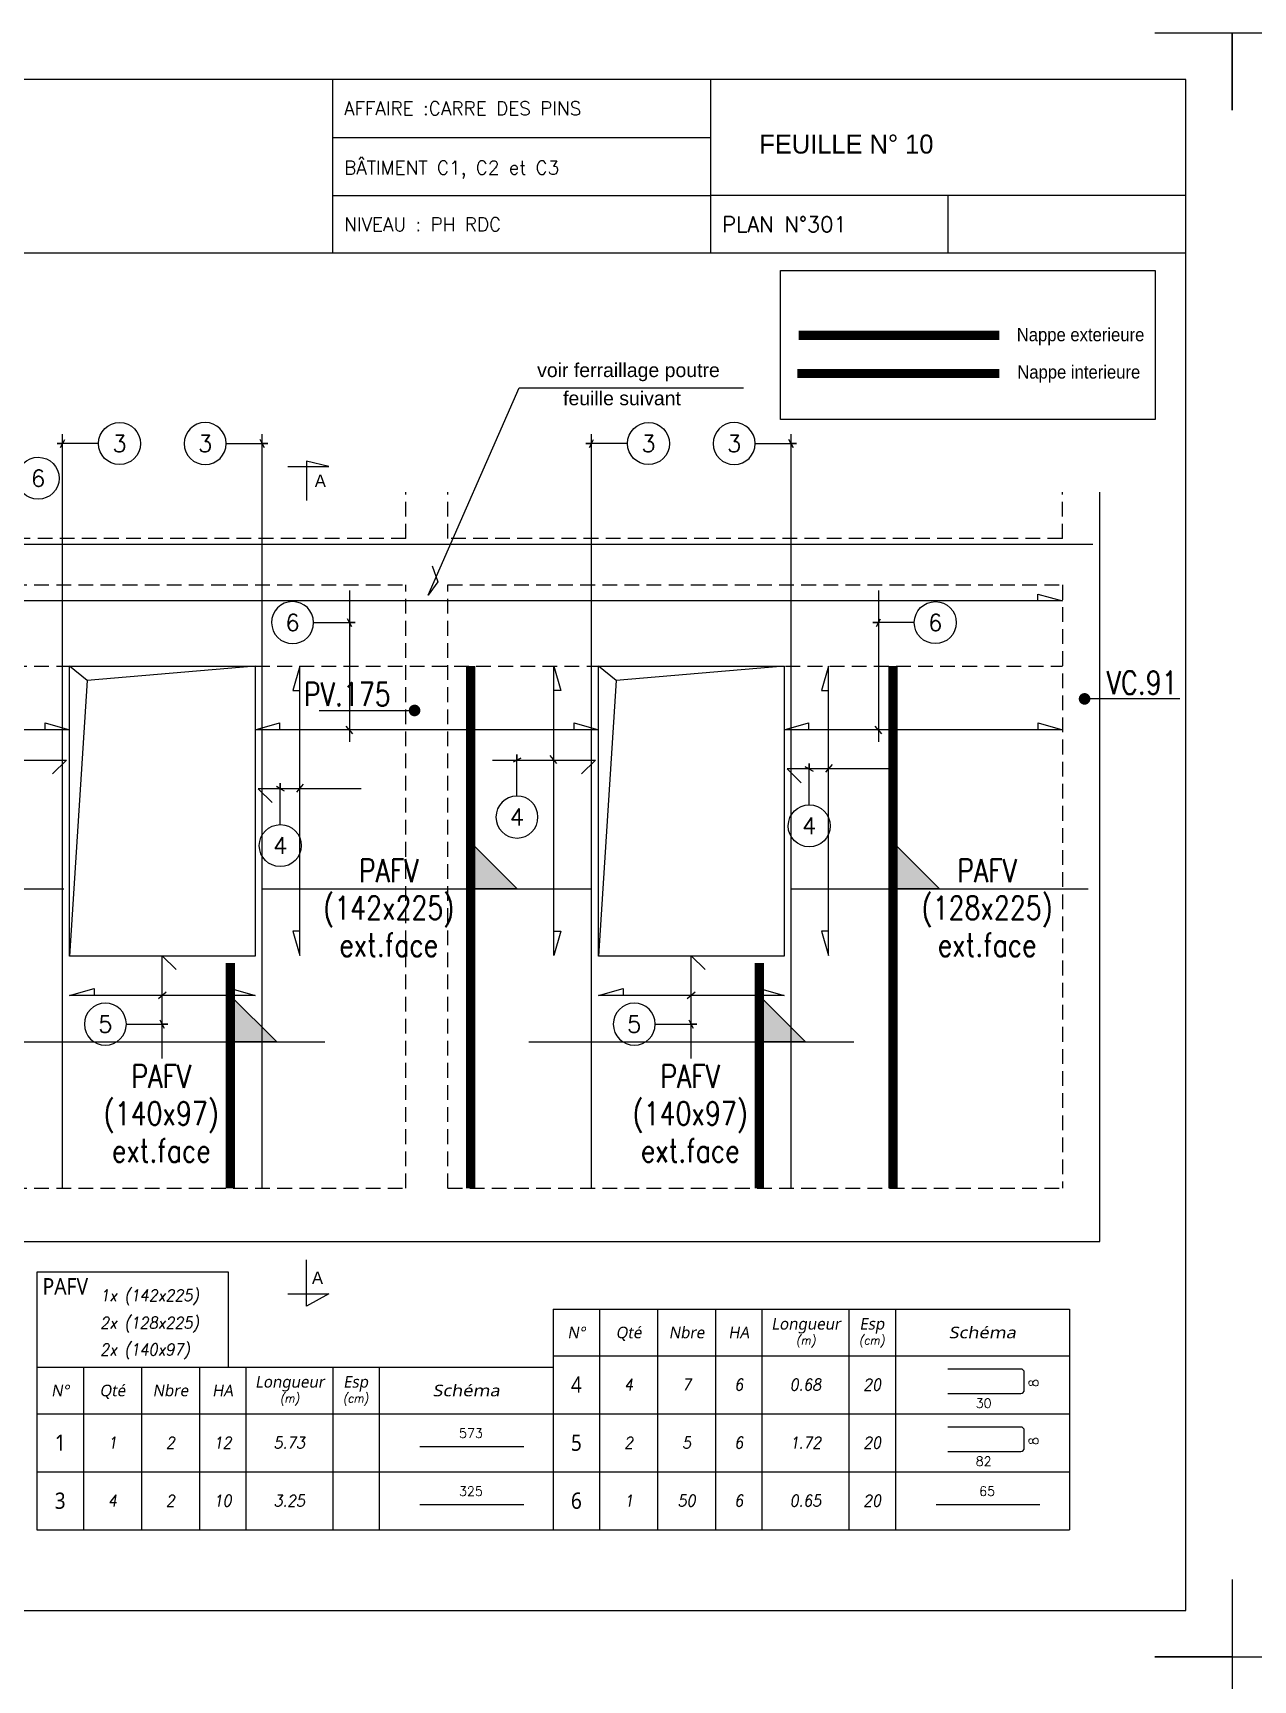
# Model space of a CAD drawing. Header units: metres. Extents: x -5618 to 118954, y -306 to 4637.
# Drawn here: x 3359 to 3885, y 884 to 1594 of the extents above; entities that cross this region are included whole.
import ezdxf
from ezdxf.enums import TextEntityAlignment as Align

# ---------------------------------------------------------------- set-up
doc = ezdxf.new("R2010")
doc.units = ezdxf.units.M
doc.linetypes.add('CACHE', pattern=[9.524999999999999, 6.35, -3.175])
for name, color, linetype in [('COTATION', 1, 'Continuous'), ('GO-CARTOUCHE', 7, 'Continuous'), ('GO-FER-HA', 140, 'Continuous'), ('GO-TEXTE', 9, 'Continuous'), ('GO-TEXTE-FER', 3, 'Continuous'), ('STR_TS', 22, 'Continuous'), ('STR_TS_TXT', 7, 'Continuous'), ('STR_VOI-POT', 6, 'Continuous')]:
    doc.layers.add(name, color=color, linetype=linetype)
doc.layers.add('Kofragna_forma', color=7, linetype='Continuous', lineweight=70)
doc.styles.add('ARIAL', font='ARIAL.TTF')
doc.styles.add('Lucida', font='LSANSI.TTF')
doc.styles.add('schéma', font='simplex.shx')
doc.styles.add('Tableau', font='romans.shx', dxfattribs={"width": 0.9, "oblique": 10})
doc.styles.add('Tableau2', font='trebuc.TTF', dxfattribs={"width": 0.9, "oblique": 10})
doc.styles.add('TEXTE', font='romans.shx')
doc.styles.add('TEXTE TS', font='romans.shx', dxfattribs={"width": 0.7, "oblique": 15})
doc.styles.add('TEXTEBA', font='ARIAL.TTF')

# ---------------------------------------------------------------- blocks, each defined once
blk = doc.blocks.new('ime')
at = {"layer": 'COTATION', "const_width": 2.5}
blk.add_lwpolyline([(1.25, 0, -1), (-1.25, 0, -1)], format="xyb", close=True, dxfattribs=at)
at = {"layer": 'COTATION'}
blk.add_lwpolyline([(41.09158464876236, 0), (0, 0)], dxfattribs=at)
at = {"layer": 'COTATION', "color": 7, "style": 'TEXTE TS', "width": 0.8}
blk.add_attdef('NAME', (9.079526555316988, 2), '', height=10, dxfattribs=at)
blk = doc.blocks.new('A$C6F247267')
blk.add_hatch(color=256).paths.add_polyline_path([(5.684341886080801e-14, -0.1999999999999886), (-0.1999999999999886, 0), (5.684341886080801e-14, 0)])
blk.add_lwpolyline([(-0.1999999999999886, 0), (5.684341886080801e-14, 0), (5.684341886080801e-14, -0.1999999999999886), (-0.1999999999999886, 0)])
blk = doc.blocks.new('mrega')
at = {"layer": 'STR_TS_TXT', "style": 'TEXTE TS', "width": 0.8}
for tag, p in [('ST10', (14.47619047619082, 0)), ('DIM', (14.47619047619082, -16)), ('NOTE', (14.47619047619082, -32))]:
    blk.add_attdef(tag, text='', height=10, dxfattribs=at).set_placement(p, align=Align.CENTER)
blk = doc.blocks.new('U')
at = {"layer": 'GO-TEXTE-FER'}
for p, q in [((0, 0), (0, -1)), ((0, 0), (8.900000000000002, 0)), ((0.8000000000000007, 0), (0.8000000000000007, -1)), ((1.800000000000001, 0), (1.800000000000001, -1)), ((2.800000000000001, 0), (2.800000000000001, -1)), ((3.600000000000001, 0), (3.600000000000001, -1)), ((5.100000000000001, 0), (5.100000000000001, -1)), ((5.900000000000002, 0), (5.900000000000002, -1)), ((8.900000000000002, 0), (8.900000000000002, -1)), ((0, -1), (8.900000000000002, -1))]:
    blk.add_line(p, q, dxfattribs=at)
at = {"layer": 'GO-TEXTE-FER', "color": 1}
blk.add_lwpolyline([(6.803314236992733, -0.6501039319644448), (8.063314236992696, -0.6501039319645301, 0.414213562373095), (8.123314236992684, -0.5901039319644994), (8.123314236992641, -0.2901039319645164, 0.4142135623730951), (8.063314236992653, -0.2301039319644858), (6.803314236992733, -0.2301039319644858)], format="xyb", dxfattribs=at)
at = {"layer": 'GO-TEXTE-FER', "color": 1, "style": 'Tableau'}
blk.add_attdef('Largeur', text='', height=0.16, rotation=90, dxfattribs=at).set_placement((8.284040132140975, -0.4721743387249857), align=Align.MIDDLE_CENTER)
at = {"layer": 'GO-TEXTE-FER', "style": 'Tableau2', "width": 0.9}
blk.add_attdef('NUMERO', text='', height=0.28, dxfattribs=at).set_placement((0.4000000000000021, -0.5), align=Align.MIDDLE_CENTER)
at = {"layer": 'GO-TEXTE-FER', "style": 'Tableau', "oblique": 10, "width": 0.9}
for tag, p in [('QUANTITE', (1.300000000000001, -0.5)), ('NOMBRE', (2.300000000000001, -0.5)), ('NUANCE', (3.200000000000003, -0.5)), ('LONGUEUR', (4.350000000000001, -0.5)), ('ESPACEMENTS', (5.5, -0.5))]:
    blk.add_attdef(tag, text='', height=0.2, dxfattribs=at).set_placement(p, align=Align.MIDDLE_CENTER)
at = {"layer": 'GO-TEXTE-FER', "color": 1, "style": 'Tableau'}
blk.add_attdef('Longueur', text='', height=0.16, dxfattribs=at).set_placement((7.421867254534655, -0.819129785683189), align=Align.MIDDLE_CENTER)
blk = doc.blocks.new('Désignation')
at = {"layer": 'GO-TEXTE-FER'}
for p, q in [((0, 0.7999999999999998), (8.900000000000002, 0.7999999999999998)), ((0, 0.7999999999999998), (0, 0)), ((0.8000000000000007, 0.7999999999999998), (0.8000000000000007, 0)), ((1.800000000000001, 0.7999999999999998), (1.800000000000001, 0)), ((2.800000000000001, 0.7999999999999998), (2.800000000000001, 0)), ((3.600000000000001, 0.7999999999999998), (3.600000000000001, 0)), ((5.100000000000001, 0.7999999999999998), (5.100000000000001, 0)), ((5.900000000000002, 0.7999999999999998), (5.900000000000002, 0)), ((8.900000000000002, 0.7999999999999998), (8.900000000000002, 0)), ((0, 0), (8.900000000000002, 0))]:
    blk.add_line(p, q, dxfattribs=at)
at = {"layer": 'GO-TEXTE-FER', "style": 'Tableau2', "oblique": 10}
for s, p in [('Longueur', (4.356051620639308, 0.5496028384462006)), ('Esp', (5.494334133658599, 0.5496028384462006)), ('N°', (0.4000000000000004, 0.3999999999999995)), ('Qté', (1.300000000000001, 0.3999999999999995)), ('Nbre', (2.300000000000001, 0.3999999999999995)), ('HA', (3.200000000000001, 0.3999999999999995))]:
    blk.add_text(s, height=0.2, dxfattribs=at).set_placement(p, align=Align.MIDDLE_CENTER)
at = {"layer": 'GO-TEXTE-FER', "color": 7, "style": 'Tableau', "oblique": 10, "width": 0.9}
for s, p in [('(m)', (4.356051620639308, 0.2654942762949544)), ('(cm)', (5.494334133658599, 0.2654942762949544))]:
    blk.add_text(s, height=0.15, dxfattribs=at).set_placement(p, align=Align.MIDDLE_CENTER)
at = {"layer": 'GO-TEXTE-FER', "style": 'Tableau2', "oblique": 10, "width": 1.2}
blk.add_text('Schéma', height=0.2, dxfattribs=at).set_placement((7.400000000000002, 0.3999999999999995), align=Align.MIDDLE_CENTER)
blk = doc.blocks.new('Barre libre')
at = {"layer": 'GO-TEXTE-FER'}
for p, q in [((0, 0), (0, -1)), ((0, 0), (8.900000000000002, 0)), ((0.8000000000000007, 0), (0.8000000000000007, -1)), ((1.800000000000001, 0), (1.800000000000001, -1)), ((2.800000000000001, 0), (2.800000000000001, -1)), ((3.600000000000001, 0), (3.600000000000001, -1)), ((5.100000000000001, 0), (5.100000000000001, -1)), ((5.900000000000002, 0), (5.900000000000002, -1)), ((8.900000000000002, 0), (8.900000000000002, -1)), ((0, -1), (8.900000000000002, -1))]:
    blk.add_line(p, q, dxfattribs=at)
at = {"layer": 'GO-TEXTE-FER', "color": 1}
blk.add_line((6.602571662135945, -0.562752053263365), (8.393530367494153, -0.562752053263365), dxfattribs=at)
at = {"layer": 'GO-TEXTE-FER', "color": 1, "style": 'Tableau'}
blk.add_attdef('Longueur', text='', height=0.16, dxfattribs=at).set_placement((7.481415956780632, -0.3359449369562739), align=Align.MIDDLE_CENTER)
at = {"layer": 'GO-TEXTE-FER', "style": 'Tableau2', "width": 0.9}
blk.add_attdef('NUMERO', text='', height=0.28, dxfattribs=at).set_placement((0.4000000000000021, -0.5), align=Align.MIDDLE_CENTER)
at = {"layer": 'GO-TEXTE-FER', "style": 'Tableau', "oblique": 10, "width": 0.9}
for tag, p in [('QUANTITE', (1.300000000000001, -0.5)), ('NOMBRE', (2.300000000000001, -0.5)), ('NUANCE', (3.200000000000003, -0.5)), ('LONGUEUR', (4.350000000000001, -0.5)), ('ESPACEMENTS', (5.5, -0.5))]:
    blk.add_attdef(tag, text='', height=0.2, dxfattribs=at).set_placement(p, align=Align.MIDDLE_CENTER)

msp = doc.modelspace()

# ---------------------------------------------------------------- linework, layer by layer
for p, q in [((3488.10197792357, 1573.71202237112), (3488.10197792357, 1498.770779128182)), ((3651.071935249032, 1573.739448331525), (3651.071935249032, 1498.770779128182)), ((3488.101977923803, 1548.714522370832), (3651.071935249265, 1548.714522370832)), ((3488.101977923803, 1523.717022370892), (3651.071935249265, 1523.717022370892)), ((3651.071935249032, 1523.744448331413), (3855.924186177557, 1523.744448331413)), ((3753.408434414543, 1523.744448331413), (3753.408434414543, 1498.770779128182))]:
    msp.add_line(p, q)
for points in [[(3842.592186177853, 1593.710022370676), (3875.922186177695, 1593.710022341339), (3875.922186177695, 1560.380022341149)], [(3875.922186177695, 1560.380022370951), (3875.922186177695, 1593.710022370676), (3909.25218617777, 1593.710022370676)], [(3855.924186177557, 1498.770779128182), (2906.019186177762, 1498.770779128182)], [(3875.922186177695, 927.1100223412463), (3875.922186177695, 893.7800223710906), (3842.592186177853, 893.7800223710906)], [(3875.922186177695, 927.1100223710487), (3875.922186177695, 893.7800223710906), (3909.25218617777, 893.7800223710906)], [(3842.592186177853, 893.7800223710906), (3875.922186177695, 893.7800223417539), (3875.922186177695, 860.450022341563)]]:
    msp.add_lwpolyline(points)
msp.add_lwpolyline([(2906.019186177762, 1573.71202237112), (2906.019186177762, 913.7780223709956), (3855.924186177557, 913.7780223709956), (3855.924186177557, 1573.71202237112)], close=True)
at = {"layer": 'COTATION'}
for p, q in [((3496.899609469838, 1291.621960030623, 93.84408971273376), (3493.948915756511, 1294.977077083751, 93.84408971273376)), ((3724.899609469838, 1291.621960030623, 93.84408971273376), (3721.948915756511, 1294.977077083751, 93.84408971273376)), ((3584.834189520607, 1278.865318388501, 375.3763588509339), (3581.88349580728, 1282.220435441629, 375.3763588509339)), ((3700.700547712226, 1275.052630040734, 375.3763588509339), (3703.651241425552, 1278.407747093862, 375.3763588509339)), ((3472.700547712226, 1266.535471112406, 375.3763588509339), (3475.651241425552, 1269.890588165535, 375.3763588509339)), ((3416.393820326222, 1180.300706247192, 375.3763588509339), (3413.038703273094, 1177.350012533865, 375.3763588509339)), ((3644.393820326222, 1180.300706247192, 375.3763588509339), (3641.038703273094, 1177.350012533865, 375.3763588509339))]:
    msp.add_line(p, q, dxfattribs=at)
for points, elevation in [([(3792.161033942572, 1348.887883353315), (3792.161033942572, 1351.887877083055), (3802.718681899661, 1348.887883353315), (3254.767368616417, 1348.887883353316), (3265.325016573476, 1351.887877083056), (3265.325016573476, 1348.887883353316)], 187.6881794254669), ([(3473.95735510825, 1206.624122580892), (3470.957361378511, 1206.624122580892), (3473.95735510825, 1196.066474623804), (3473.957355108258, 1320.787650645252), (3470.957361378518, 1310.230002688193), (3473.957355108258, 1310.230002688193)], 281.5322691382004), ([(3583.577382124582, 1206.624122580892), (3586.577375854322, 1206.624122580892), (3583.577382124582, 1196.066474623804), (3583.577382124575, 1320.787650645252), (3586.577375854315, 1310.230002688193), (3583.577382124575, 1310.230002688193)], 281.5322691382004), ([(3701.95735510825, 1206.624122580892), (3698.957361378511, 1206.624122580892), (3701.95735510825, 1196.066474623804), (3701.957355108258, 1320.787650645252), (3698.957361378518, 1310.230002688193), (3701.957355108258, 1310.230002688193)], 281.5322691382004), ([(3364.209720659328, 1293.299518557187), (3364.209720659328, 1296.299512286926), (3374.767368616416, 1293.299518557187), (3254.767368616417, 1293.299518557187), (3265.325016573476, 1296.299512286927), (3265.325016573476, 1293.299518557187)], 93.84408971273342), ([(3592.209720659328, 1293.299518557187), (3592.209720659328, 1296.299512286926), (3602.767368616416, 1293.299518557187), (3454.767368616417, 1293.299518557187), (3465.325016573476, 1296.299512286927), (3465.325016573476, 1293.299518557187)], 93.84408971273376), ([(3792.209720659328, 1293.299518557187), (3792.209720659328, 1296.299512286926), (3802.767368616416, 1293.299518557187), (3682.767368616417, 1293.299518557187), (3693.325016573476, 1296.299512286927), (3693.325016573476, 1293.299518557187)], 93.84408971273376), ([(3444.209720659383, 1178.825359390532), (3444.209720659383, 1181.825353120271), (3454.767368616471, 1178.825359390532), (3374.767368616413, 1178.825359390524), (3385.325016573472, 1181.825353120264), (3385.325016573472, 1178.825359390524)], 281.5322691382004), ([(3672.209720659383, 1178.825359390532), (3672.209720659383, 1181.825353120271), (3682.767368616471, 1178.825359390532), (3602.767368616413, 1178.825359390524), (3613.325016573472, 1181.825353120264), (3613.325016573472, 1178.825359390524)], 281.5322691382004)]:
    msp.add_lwpolyline(points, dxfattribs=dict(at, elevation=elevation))
at = {"layer": 'GO-FER-HA'}
for points, elevation in [([(3387.235109033612, 1416.804728418642, -512.322006256741), (3387.234832992581, 1416.734017740524), (3369.367368616506, 1416.734017740521), (3371.767368616413, 1416.734017740521), (3370.870312341714, 1415.03696146566), (3372.664424891402, 1418.431074015383)], 187.688179425467), ([(3442.29962819922, 1416.804728418642, 512.322006256741), (3442.299904240252, 1416.734017740524), (3460.167368616327, 1416.734017740521), (3457.76736861642, 1416.734017740521), (3458.664424891118, 1415.03696146566), (3456.870312341431, 1418.431074015383)], 187.688179425467), ([(3615.235109033612, 1416.804728418642, -512.322006256741), (3615.234832992581, 1416.734017740524), (3597.367368616506, 1416.734017740521), (3599.767368616413, 1416.734017740521), (3598.870312341714, 1415.03696146566), (3600.664424891402, 1418.431074015383)], 187.688179425467), ([(3670.29962819922, 1416.804728418642, 512.322006256741), (3670.299904240252, 1416.734017740524), (3688.167368616327, 1416.734017740521), (3685.76736861642, 1416.734017740521), (3686.664424891118, 1415.03696146566), (3684.870312341431, 1418.431074015383)], 187.688179425467), ([(3352.175119784872, 1401.840568054609, -512.322006256741), (3352.17484374384, 1401.769857376491), (3334.307379367765, 1401.769857376488), (3336.707379367672, 1401.769857376488), (3335.810323092974, 1400.072801101627), (3337.604435642661, 1403.46691365135)], 187.688179425467), ([(3479.956502597443, 1339.627617861175, 512.322006256741), (3479.956778710975, 1339.55690718334), (3497.824243087041, 1339.556925503063), (3495.424243087135, 1339.556923042314), (3496.321301101844, 1337.859867687217), (3494.527185072135, 1341.253978397413)], 93.84408971273382), ([(3738.891975128147, 1339.627633720431, -512.322006256741), (3738.891699087116, 1339.556923042313), (3721.024234711041, 1339.55692304231), (3723.424234710948, 1339.55692304231), (3722.527178436249, 1337.859866767449), (3724.321290985937, 1341.253979317172)], 93.84408971273382), ([(3567.547149697766, 1264.826638993642, 512.322006256741), (3567.617860375882, 1264.826915034674), (3567.617860375885, 1282.69437941075), (3567.617860375885, 1280.294379410843), (3569.314916650746, 1281.191435685541), (3565.920804101024, 1279.397323135855)], 375.3763588509339), ([(3693.677828327065, 1261.013950645875, -512.322006256741), (3693.607117648949, 1261.014226686907), (3693.607117648946, 1278.881691062983), (3693.607117648946, 1276.481691063076), (3691.910061374085, 1277.378747337774), (3695.304173923807, 1275.584634788087)], 375.3763588509339), ([(3465.677828327065, 1252.496791717548, -512.322006256741), (3465.607117648949, 1252.497067758579), (3465.607117648946, 1270.364532134655), (3465.607117648946, 1267.964532134748), (3463.910061374085, 1268.861588409447), (3467.304173923807, 1267.06747585976)], 375.3763588509339), ([(3399.2485213826, 1166.569345930609, 512.322006256741), (3399.248797423636, 1166.498635252491), (3417.116261799711, 1166.498635252488), (3414.716261799804, 1166.498635252488), (3415.613318074502, 1164.801578977627), (3413.819205524815, 1168.19569152735)], 375.3763588509339), ([(3627.2485213826, 1166.569345930609, 512.322006256741), (3627.248797423636, 1166.498635252491), (3645.116261799711, 1166.498635252488), (3642.716261799804, 1166.498635252488), (3643.613318074502, 1164.801578977627), (3641.819205524815, 1168.19569152735)], 375.3763588509339)]:
    msp.add_lwpolyline(points, format="xyb", dxfattribs=dict(at, elevation=elevation))
at = {"layer": 'GO-TEXTE', "color": 2}
msp.add_lwpolyline([(3531.015709667583, 1363.973741163342), (3533.519040890329, 1357.153228128797), (3529.290997114673, 1351.451567491581), (3568.516206546716, 1440.690505056521), (3665.285168655028, 1440.690505056521)], dxfattribs=at)
at = {"layer": 'GO-TEXTE', "flags": 128}
for points, elevation in [([(3468.909981798398, 1406.859432874169), (3486.557721405235, 1406.853314469821), (3476.881503400425, 1409.136725389611), (3476.87459670089, 1392.215251082232)], 187.6881794254669), ([(3468.886303868904, 1050.279943712206), (3486.534044536241, 1050.279943712206), (3476.855995374676, 1044.999887817806), (3476.855995374676, 1064.921363322448)], 187.688179425467)]:
    msp.add_lwpolyline(points, dxfattribs=dict(at, elevation=elevation))
at = {"layer": 'GO-TEXTE-FER'}
msp.add_lwpolyline([(3360.727382979622, 1018.599807506947), (3443.227382979622, 1018.599807506947), (3443.227382979622, 1059.542282239348), (3360.727382979622, 1059.542282239348)], close=True, dxfattribs=at)
at = {"layer": 'Kofragna_forma', "linetype": 'CACHE', "lineweight": -3}
for p, q in [((3519.767368616417, 1375.790150674641, 187.688179425467), (3519.767368616417, 1395.790150674639, 187.688179425467)), ((3537.767368616417, 1375.790150674641, 187.688179425467), (3537.767368616417, 1395.790150674639, 187.688179425467)), ((3802.718681899661, 1375.790150674641, 187.688179425467), (3802.718681899661, 1395.790150674641, 187.688179425467)), ((3519.767368616417, 1375.790150674641, 187.688179425467), (3254.767373021529, 1375.790150674641, 187.688179425467)), ((3802.718681899661, 1375.790150674641, 187.688179425467), (3537.767368616417, 1375.790150674641, 187.688179425467)), ((3254.767373021529, 1355.78765067456, 187.688179425467), (3519.767368616416, 1355.78765067456, 187.688179425467)), ((3519.767368616415, 1095.787650674559, 187.688179425467), (3519.767368616417, 1355.787650674558, 187.688179425467)), ((3537.767368616415, 1095.787650674559, 187.688179425467), (3537.767368616417, 1355.787650674558, 187.688179425467)), ((3537.767368616416, 1355.78765067456, 187.688179425467), (3802.718681899661, 1355.78765067456, 187.688179425467)), ((3802.718681899661, 1355.78765067456, 187.688179425467), (3802.718681899661, 1095.78765067456, 187.688179425467)), ((3254.767368616415, 1095.787650674561, 187.688179425467), (3519.767368616415, 1095.787650674561, 187.688179425467)), ((3537.767368616414, 1095.787650674561, 187.688179425467), (3802.718681899661, 1095.78765067456, 187.688179425467))]:
    msp.add_line(p, q, dxfattribs=at)
at = {"layer": 'Kofragna_forma', "color": 4, "lineweight": -3}
for p, q in [((3818.81618189973, 1072.78765067456, 187.688179425467), (3818.81618189973, 1395.790150674641, 187.688179425467)), ((3238.766204850775, 1072.787650674561, 187.688179425467), (3818.81618189973, 1072.78765067456, 187.688179425467))]:
    msp.add_line(p, q, dxfattribs=at)
at = {"layer": 'Kofragna_forma', "linetype": 'CACHE', "lineweight": -3, "elevation": 93.84408971273348}
msp.add_lwpolyline([(3254.767368616417, 1320.787650674561), (3802.718681899661, 1320.787650674561)], dxfattribs=at)
at = {"layer": 'Kofragna_forma', "color": 4, "lineweight": -3}
for points, elevation in [([(3374.767368616416, 1320.787650674561), (3454.767368616416, 1320.787650674561), (3454.767368616416, 1195.787650674561), (3374.767368616416, 1195.787650674561), (3374.767368616416, 1320.787650674561)], 187.688179425467), ([(3454.767368616416, 1320.787650674561), (3382.414351640075, 1314.674900840862), (3374.767368616416, 1195.787650674561)], 187.688179425467), ([(3382.414351640075, 1314.674900840862), (3374.767368616416, 1320.787650674561)], 93.84408971273348), ([(3602.767368616416, 1320.78765067456), (3682.767368616416, 1320.787650674561), (3682.767368616416, 1195.787650674561), (3602.767368616416, 1195.78765067456), (3602.767368616416, 1320.78765067456)], 187.688179425467), ([(3682.767368616416, 1320.787650674561), (3610.414351640075, 1314.674900840862), (3602.767368616416, 1195.78765067456)], 187.688179425467), ([(3610.414351640075, 1314.674900840862), (3602.767368616416, 1320.78765067456)], 93.84408971273348)]:
    msp.add_lwpolyline(points, dxfattribs=dict(at, elevation=elevation))
at = {"layer": 'STR_TS', "color": 3}
for p, q in [((3243.767001728971, 1224.814237052693, 187.6281951521343), (3372.230443181302, 1224.814237052693, 186.086926997937)), ((3457.767368524003, 1224.814237052693, 187.6889240566939), (3599.767584510967, 1224.814237052693, 187.7241699894665)), ((3685.767147665574, 1224.814237052693, 187.6517698631187), (3813.816182086948, 1224.814237052693, 187.6868111494335))]:
    msp.add_line(p, q, dxfattribs=at)
at = {"layer": 'STR_TS', "color": 7}
msp.add_lwpolyline([(3681.193666012613, 1491.37454386771), (3842.73740353168, 1491.37454386771), (3842.73740353168, 1427.08916429555), (3681.193666012613, 1427.08916429555)], close=True, dxfattribs=at)
at = {"layer": 'STR_TS', "linetype": 'CACHE', "ltscale": 2, "const_width": 4}
msp.add_lwpolyline([(3775.613628109893, 1463.380137958811), (3689.055746997799, 1463.380137958811)], dxfattribs=at)
at = {"layer": 'STR_TS', "const_width": 4}
msp.add_lwpolyline([(3775.613628109893, 1446.925181690618), (3688.494270936562, 1446.925181690618)], dxfattribs=at)
at = {"layer": 'STR_TS', "linetype": 'CACHE', "ltscale": 2, "const_width": 4}
for points, elevation in [([(3547.702582614515, 1095.787650674561), (3547.70258261453, 1320.787650674561)], 93.84408971273348), ([(3729.738708507197, 1095.787650674561), (3729.738708507211, 1320.787650674561)], 93.84408971273348), ([(3444.052956286272, 1095.787650674561), (3444.052956286272, 1192.787650674588)], 281.5322691382005), ([(3672.052956286272, 1095.787650674561), (3672.052956286272, 1192.787650674588)], 281.5322691382005)]:
    msp.add_lwpolyline(points, dxfattribs=dict(at, elevation=elevation))
at = {"layer": 'STR_TS', "color": 3, "elevation": 281.5322691382005}
for points in [[(3344.767368616413, 1158.87240604317), (3484.767368616471, 1158.87240604317)], [(3572.767368616413, 1158.87240604317), (3712.767368616471, 1158.87240604317)]]:
    msp.add_lwpolyline(points, dxfattribs=at)
at = {"layer": 'STR_VOI-POT'}
for p, q in [((3371.767368616431, 1095.787650645224, 187.688179425467), (3371.767368616409, 1420.790150645303, 187.688179425467)), ((3457.767368616402, 1095.787650645224, 187.688179425467), (3457.767368616423, 1420.790150645303, 187.688179425467)), ((3599.767368616431, 1095.787650645224, 187.688179425467), (3599.767368616409, 1420.790150645303, 187.688179425467)), ((3685.767368616402, 1095.787650645224, 187.688179425467), (3685.767368616423, 1420.790150645303, 187.688179425467)), ((3243.767361553223, 1373.412549776021, 187.6881794254669), (3815.81618189973, 1373.412549776023, 187.6881794254669)), ((3495.424231815884, 1353.37351547061, 93.84408971273382), (3495.424265226558, 1288.201785878512, 93.84408971273382)), ((3723.424231815884, 1353.37351547061, 93.84408971273382), (3723.424265226558, 1288.201785878512, 93.84408971273382))]:
    msp.add_line(p, q, dxfattribs=at)
at = {"layer": 'STR_VOI-POT', "elevation": 375.3763588509339}
for points in [[(3329.094678553371, 1280.294379410843), (3373.421778260319, 1280.294379410843), (3367.439889581659, 1274.31249073219)], [(3557.094678553371, 1280.294379410843), (3601.421778260319, 1280.294379410843), (3595.439889581659, 1274.31249073219)], [(3728.440058679462, 1276.481691063076), (3684.112958972513, 1276.481691063076), (3690.094847651173, 1270.499802384423)], [(3500.440058679462, 1267.964532134748), (3456.112958972513, 1267.964532134748), (3462.094847651173, 1261.982643456096)], [(3414.716261799658, 1151.668847241843), (3414.716261799658, 1195.995946948792), (3420.698150478311, 1190.014058270132)], [(3642.716261799658, 1151.668847241843), (3642.716261799658, 1195.995946948792), (3648.698150478311, 1190.014058270132)]]:
    msp.add_lwpolyline(points, dxfattribs=at)

# ---------------------------------------------------------------- block references
at = {"layer": 'COTATION'}
ref = msp.add_blockref('ime', (3523.478805616342, 1301.687696457334, 187.688179425467), dxfattribs=dict(at, xscale=-1))
ref.add_attrib('NAME', 'PV.175', (3475.810762043037, 1303.687696457334, 187.688179425467), dxfattribs={"color": 7, "height": 10, "style": 'TEXTE TS', "width": 0.8})
ref = msp.add_blockref('ime', (3812.275065242266, 1306.689300372997, 187.688179425467), dxfattribs=at)
ref.add_attrib('NAME', 'VC.91', (3821.851875413592, 1308.689300372997, 187.688179425467), dxfattribs={"color": 7, "height": 10, "style": 'TEXTE TS', "width": 0.8})
at = {"layer": 'GO-FER-HA', "xscale": 25, "yscale": 25, "zscale": 25}
for p in [(3583.227382979622, 1023.599807506947), (3360.727382979622, 998.599807506947)]:
    msp.add_blockref('Désignation', p, dxfattribs=at)
at = {"layer": 'GO-TEXTE-FER', "xscale": 25, "yscale": 25, "zscale": 25}
for name, p, values in [('U', (3583.227382979622, 1023.599807506947), {'NUMERO': '4', 'QUANTITE': '4', 'NOMBRE': '7', 'NUANCE': '6', 'Longueur': '30', 'Largeur': '8', 'LONGUEUR': '0.68', 'ESPACEMENTS': '20'}), ('Barre libre', (3360.727382979622, 998.599807506947), {'NUMERO': '1', 'QUANTITE': '1', 'NOMBRE': '2', 'NUANCE': '12', 'Longueur': '573', 'LONGUEUR': '5.73'}), ('U', (3583.227382979622, 998.599807506947), {'NUMERO': '5', 'QUANTITE': '2', 'NOMBRE': '5', 'NUANCE': '6', 'Longueur': '82', 'Largeur': '8', 'LONGUEUR': '1.72', 'ESPACEMENTS': '20'}), ('Barre libre', (3360.727382979622, 973.599807506947), {'NUMERO': '3', 'QUANTITE': '4', 'NOMBRE': '2', 'NUANCE': '10', 'Longueur': '325', 'LONGUEUR': '3.25'}), ('Barre libre', (3583.227382979622, 973.599807506947), {'NUMERO': '6', 'QUANTITE': '1', 'NOMBRE': '50', 'NUANCE': '6', 'Longueur': '65', 'LONGUEUR': '0.65', 'ESPACEMENTS': '20'})]:
    msp.add_blockref(name, p, dxfattribs=at).add_auto_attribs(values)
at = {"layer": 'STR_TS', "xscale": 100, "yscale": 100, "zscale": 100, "rotation": 180}
for p in [(3547.702582614515, 1224.814237052693, 116.3812794923488), (3729.738708507197, 1224.814237052693, 116.3812794923488), (3444.052956286279, 1158.87240604317, 281.5322691382005), (3672.052956286279, 1158.87240604317, 281.5322691382005)]:
    msp.add_blockref('A$C6F247267', p, dxfattribs=at)
at = {"layer": 'STR_TS_TXT'}
for p, values in [((3497.892847965229, 1227.653132516646, 281.5322691381999), {'NOTE': 'ext.face', 'ST10': 'PAFV', 'DIM': '(142x225)'}), ((3755.822582800771, 1227.653132516646, 281.5322691381999), {'NOTE': 'ext.face', 'ST10': 'PAFV', 'DIM': '(128x225)'}), ((3399.834324832744, 1139.001081951115, 469.2204485636669), {'NOTE': 'ext.face', 'ST10': 'PAFV', 'DIM': '(140x97)'}), ((3627.834324832744, 1139.001081951115, 469.2204485636669), {'NOTE': 'ext.face', 'ST10': 'PAFV', 'DIM': '(140x97)'})]:
    msp.add_blockref('mrega', p, dxfattribs=at).add_auto_attribs(values)

# ---------------------------------------------------------------- texts
at = {"style": 'schéma'}
for s, height, p in [('AFFAIRE :CARRE DES PINS', 5.832750000000001, (3493.101477923954, 1558.296897370946)), ('BÂTIMENT C1, C2 et C3', 5.832750000000001, (3493.101477924187, 1532.743897341304)), ('NIVEAU : PH RDC', 5.832750000000001, (3493.101477923721, 1508.301897400753)), ('PLAN N°301', 6.665999999999999, (3656.071435249416, 1507.885272341311))]:
    msp.add_text(s, height=height, dxfattribs=at).set_placement(p)
at = {"linetype": 'ByBlock', "lineweight": -3, "ltscale": 4.5}
msp.add_text('FEUILLE N° 10', height=8.2, dxfattribs=at).set_placement((3672.071935249265, 1541.717022370892))
at = {"layer": 'GO-CARTOUCHE', "color": 2, "style": 'TEXTEBA', "width": 0.9}
for s, p in [('Nappe exterieure', (3810.551298045893, 1460.826272585891)), ('Nappe interieure', (3809.782876843781, 1444.735498926715))]:
    msp.add_text(s, height=5.702400000000001, dxfattribs=at).set_placement(p, align=Align.CENTER)
at = {"layer": 'GO-FER-HA', "style": 'TEXTE'}
for s, rotation, p in [('3', 359.9999999999479, (3396.291595627434, 1416.734017740504, 281.6881794254671)), ('3', 359.9999999999479, (3624.291595627434, 1416.734017740504, 281.6881794254671)), ('6', 359.9999999999479, (3361.231606378697, 1401.769857376471, 281.6881794254671)), ('6', 5.874610294220872e-05, (3470.900016076125, 1339.556897897313, 187.8440897127339)), ('6', 359.9999999999479, (3747.948461721972, 1339.556923042293, 187.8440897127339)), ('4', 359.9999999999544, (3693.607117648924, 1251.957464052169, 469.376358850934)), ('4', 359.9999999999544, (3465.607117648924, 1243.440305123842, 469.376358850934))]:
    msp.add_text(s, height=7.199999999999999, rotation=rotation, dxfattribs=at).set_placement(p, align=Align.MIDDLE_CENTER)
for s, p in [('3', (3433.243141605402, 1416.734017740504, 281.6881794254671)), ('3', (3661.243141605402, 1416.734017740504, 281.6881794254671)), ('4', (3567.617860375904, 1255.770152399936, 469.376358850934)), ('5', (3390.192034788779, 1166.498635252471, 469.376358850934)), ('5', (3618.192034788779, 1166.498635252471, 469.376358850934))]:
    msp.add_text(s, height=7.199999999999999, dxfattribs=at).set_placement(p, align=Align.MIDDLE_CENTER)
at = {"layer": 'GO-TEXTE', "lineweight": -3, "style": 'ARIAL'}
for s, p in [('voir ferraillage poutre', (3576.316183628383, 1445.385923531906)), ('feuille suivant ', (3587.504386128028, 1433.250067229392))]:
    msp.add_text(s, height=6, dxfattribs=at).set_placement(p)
at = {"layer": 'GO-TEXTE', "linetype": 'Continuous', "style": 'Lucida'}
for rotation, p in [(359.9819333185179, (3480.491770816155, 1398.062657145734, 187.6881794254669)), (0.001797547041295644, (3479.271915136344, 1054.550232657731, 187.688179425467))]:
    msp.add_text('A', height=5.319999999999999, rotation=rotation, dxfattribs=at).set_placement(p)
at = {"layer": 'GO-TEXTE-FER', "style": 'Tableau', "oblique": 10, "width": 0.9}
for s, p in [('1x (142x225)', (3387.994746922607, 1047.085660435024)), ('2x (128x225)', (3387.994746922607, 1035.247602240937)), ('2x (140x97)', (3387.994746922607, 1023.738317237932))]:
    msp.add_text(s, height=5.056179772500054, dxfattribs=at).set_placement(p)
at = {"layer": 'GO-TEXTE-FER', "style": 'Tableau2', "width": 0.9}
msp.add_attdef('PAFV', text='1', height=7.078651681500075, dxfattribs=at).set_placement((3372.953475057487, 1053.506113839401), align=Align.MIDDLE_CENTER)

doc.saveas('drawing.dxf')
